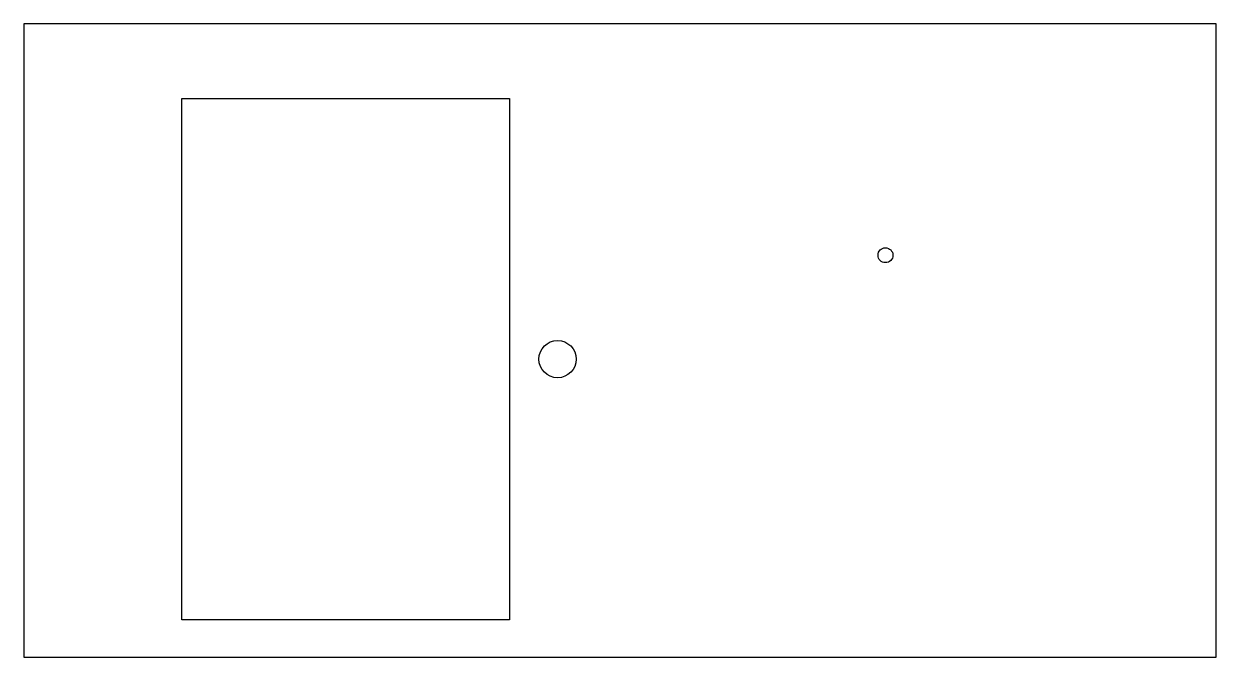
# Model space of a CAD drawing. Extents: x -4 to 4, y -1.28 to 2.97.
import ezdxf

# ---------------------------------------------------------------- set-up
doc = ezdxf.new("R2010")
doc.units = 0
doc.layers.get('0').update_dxf_attribs({"linetype": 'CONTINUOUS'})

msp = doc.modelspace()

# ---------------------------------------------------------------- linework, layer by layer
for points in [[(-4, 2.9687), (-4, -1.2812), (4, -1.2812), (4, 2.9687)], [(-2.9396, -1.0312), (-2.9396, 2.4688), (-0.7417, 2.4688), (-0.7417, -1.0312)]]:
    msp.add_lwpolyline(points, close=True)
for centre, radius in [((1.7812, 1.4161), 0.05), ((-0.4188, 0.7188), 0.125)]:
    msp.add_circle(centre, radius)

doc.saveas('drawing.dxf')
